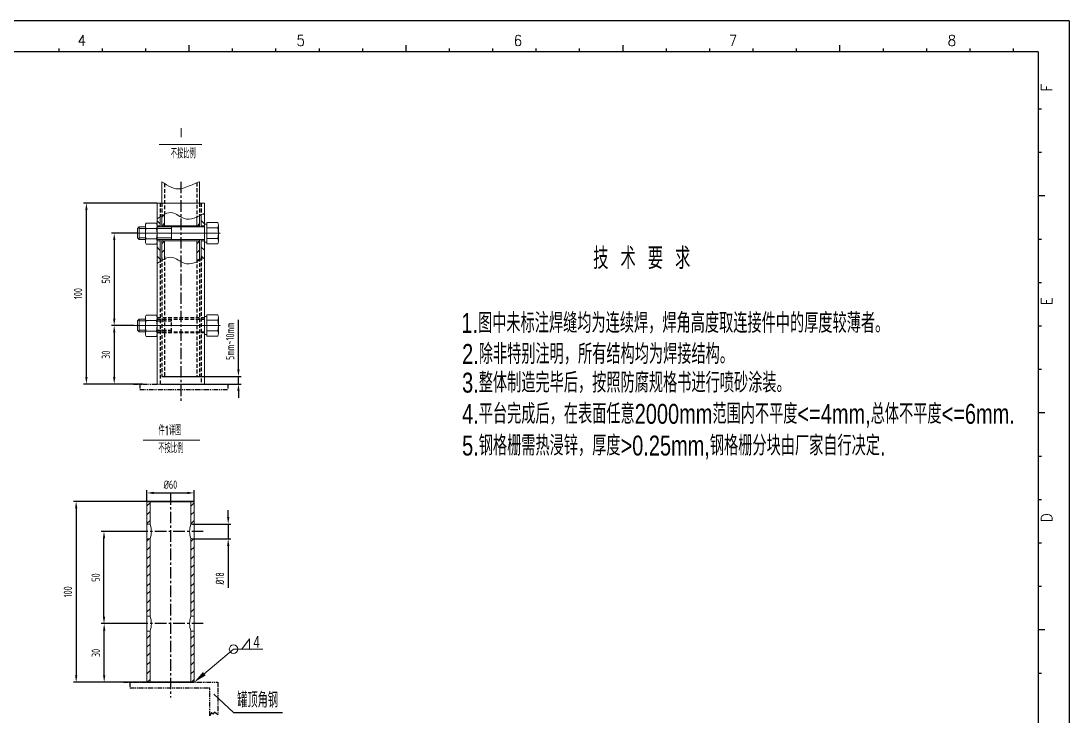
# Model space of a CAD drawing. Header units: millimetres. Extents: x 94645 to 114445, y -44782 to -30782.
# Drawn here: x 103070 to 114445, y -38323 to -30782 of the extents above; entities that cross this region are included whole.
import ezdxf
from ezdxf.enums import TextEntityAlignment as Align

# ---------------------------------------------------------------- set-up
doc = ezdxf.new("R2010")
doc.units = ezdxf.units.MM
for name, pattern in [('CENTER', [2, 1.25, -0.25, 0.25, -0.25]), ('CENTER2', [1.125, 0.75, -0.125, 0.125, -0.125]), ('DASHED', [0.75, 0.5, -0.25]), ('HIDDEN', [0.375, 0.25, -0.125]), ('PHANTOM2', [1.25, 0.625, -0.125, 0.125, -0.125, 0.125, -0.125])]:
    doc.linetypes.add(name, pattern=pattern)
for name, color, linetype in [('2细线层', 4, 'Continuous'), ('3中心线层', 1, 'CENTER'), ('7标注层', 4, 'Continuous'), ('DATA', 4, 'Continuous'), ('HIDDEN0', 6, 'DASHED'), ('图框层', 7, 'Continuous')]:
    doc.layers.add(name, color=color, linetype=linetype)
for name, color, linetype, lineweight in [('ST_GL_CENTERLINE', 1, 'CENTER2', 0), ('ST_GL_TEXT_ENG', 3, 'Continuous', 13), ('ST_MA_EQUI', 7, 'Continuous', 15), ('ST_ST_BRACKET_VISIBLE', 4, 'Continuous', 20), ('ST_ST_STRUCTURE_INVISIBLE', 6, 'HIDDEN', 25)]:
    doc.layers.add(name, color=color, linetype=linetype, lineweight=lineweight)
doc.styles.add('JEREH', font='isocp.shx', dxfattribs={"width": 0.7, "bigfont": 'hztxt.shx'})
doc.styles.add('ROMANC', font='romanc.shx', dxfattribs={"width": 0.75})
doc.styles.add('VCADHZ', font='vcadtxt1.shx', dxfattribs={"width": 0.7, "bigfont": 'vcadhz.shx'})
doc.styles.add('残雪', font='romans.shx', dxfattribs={"width": 0.5, "bigfont": 'hztxt.shx'})
doc.dimstyles.new('副本 JEREH-双', dxfattribs={"dimscale": 30, "dimtxt": 3, "dimasz": 2.5, "dimexe": 1, "dimexo": 0, "dimgap": 1.5, "dimtad": 1, "dimdec": 0, "dimzin": 0, "dimdsep": 46, "dimtxsty": 'JEREH', "dimcen": 2.5, "dimclrd": 130, "dimclre": 130, "dimclrt": 3, "dimadec": 0, "dimazin": 0, "dimtfac": 0.714286, "dimtdec": 0, "dimtmove": 0, "dimatfit": 3, "dimfxl": 1, "dimtzin": 0, "dimlwd": -1, "dimlwe": -1, "dimarcsym": 0})
pattern_1 = [(135, (193590.97, -65572.13), (47.8947, 47.8947), [])]
pattern_2 = [(45, (193590.97, -65572.13), (47.8947, -47.8947), [])]

# ---------------------------------------------------------------- blocks, each defined once
blk = doc.blocks.new('PC_PAPER_BLOCK')
at = {"layer": '2细线层'}
for p, q in [((569, 410), (-25, 410)), ((569, 410), (569, -10)), ((240.14, 400), (240.14, 401.06)), ((254.27, 400), (254.27, 401.06)), ((268.39, 400), (268.39, 401.06)), ((282.52, 400), (282.52, 402.12)), ((296.65, 400), (296.65, 401.06)), ((310.77, 400), (310.77, 401.06)), ((324.9, 400), (324.9, 401.06)), ((339.02, 400), (339.02, 401.06)), ((353.15, 400), (353.15, 402.12)), ((367.28, 400), (367.28, 401.06)), ((381.4, 400), (381.4, 401.06)), ((395.53, 400), (395.53, 401.06)), ((409.66, 400), (409.66, 401.06)), ((423.78, 400), (423.78, 402.12)), ((437.91, 400), (437.91, 401.06)), ((452.03, 400), (452.03, 401.06)), ((466.16, 400), (466.16, 401.06)), ((480.29, 400), (480.29, 401.06)), ((494.41, 400), (494.41, 402.12)), ((508.54, 400), (508.54, 401.06)), ((522.66, 400), (522.66, 401.06)), ((536.79, 400), (536.79, 401.06)), ((550.92, 400), (550.92, 401.06)), ((559, 381.4), (560.06, 381.4)), ((559, 367.28), (560.06, 367.28)), ((559, 353.15), (561.12, 353.15)), ((559, 339.02), (560.06, 339.02)), ((559, 324.9), (560.06, 324.9)), ((559, 310.77), (560.06, 310.77)), ((559, 296.65), (560.06, 296.65)), ((559, 282.52), (561.12, 282.52)), ((559, 268.39), (560.06, 268.39)), ((559, 254.27), (560.06, 254.27)), ((559, 240.14), (560.06, 240.14)), ((559, 226.02), (560.06, 226.02)), ((559, 211.89), (561.12, 211.89)), ((559, 197.76), (560.06, 197.76))]:
    blk.add_line(p, q, dxfattribs=at)
at = {"layer": '图框层'}
for q in [(0, 400), (559, 0)]:
    blk.add_line((559, 400), q, dxfattribs=at)
at = {"layer": '2细线层', "style": 'ROMANC', "width": 0.9}
for s, p in [('4', (246.2, 401.88)), ('5', (317.47, 401.88)), ('6', (388.17, 401.88)), ('7', (458.24, 401.88)), ('8', (529.5, 401.88))]:
    blk.add_text(s, height=3.53, dxfattribs=at).set_placement(p)
for s, p in [('F', (563.49, 387.09)), ('E', (563.49, 317.51)), ('D', (563.49, 246.89))]:
    blk.add_text(s, height=3.53, rotation=90, dxfattribs=at).set_placement(p)
blk = doc.blocks.new('*D4')
at = {"color": 130, "transparency": 16777216}
for p, q in [((104300, -34086), (104052, -34086)), ((104082, -34161), (104082, -34646)), ((104394, -34721), (104052, -34721))]:
    blk.add_line(p, q, dxfattribs=at)
for points in [[(104070, -34161), (104095, -34161), (104082, -34086)], [(104070, -34646), (104095, -34646), (104082, -34721)]]:
    blk.add_solid(points, dxfattribs=at)
at = {"layer": 'Defpoints', "color": 0, "transparency": 16777216}
for p in [(104300, -34086), (104082, -34721), (104394, -34721)]:
    blk.add_point(p, dxfattribs=at)
at = {"color": 3, "transparency": 16777216, "insert": (103992, -34403), "char_height": 90, "attachment_point": 5, "rotation": 90, "style": 'JEREH'}
blk.add_mtext('30', dxfattribs=at)
blk = doc.blocks.new('*D5')
at = {"color": 130, "transparency": 16777216}
for p, q in [((104548, -32758), (103750, -32758)), ((103780, -34646), (103780, -32833)), ((104198, -34721), (103750, -34721))]:
    blk.add_line(p, q, dxfattribs=at)
for points in [[(103768, -32833), (103793, -32833), (103780, -32758)], [(103768, -34646), (103793, -34646), (103780, -34721)]]:
    blk.add_solid(points, dxfattribs=at)
at = {"layer": 'Defpoints', "color": 0, "transparency": 16777216}
for p in [(103780, -32758), (104548, -32758), (104198, -34721)]:
    blk.add_point(p, dxfattribs=at)
at = {"color": 3, "transparency": 16777216, "insert": (103690, -33740), "char_height": 90, "attachment_point": 5, "rotation": 90, "style": 'JEREH'}
blk.add_mtext('100', dxfattribs=at)
blk = doc.blocks.new('*D6')
at = {"color": 130, "transparency": 16777216}
for p, q in [((104437, -35994), (104437, -35873)), ((104512, -35903), (104874, -35903)), ((104949, -35994), (104949, -35873))]:
    blk.add_line(p, q, dxfattribs=at)
for points in [[(104512, -35890), (104512, -35915), (104437, -35903)], [(104874, -35890), (104874, -35915), (104949, -35903)]]:
    blk.add_solid(points, dxfattribs=at)
at = {"layer": 'Defpoints', "color": 0, "transparency": 16777216}
for p in [(104949, -35903), (104437, -35994), (104949, -35994)]:
    blk.add_point(p, dxfattribs=at)
at = {"color": 3, "transparency": 16777216, "insert": (104693, -35813), "char_height": 90, "attachment_point": 5, "style": 'JEREH'}
blk.add_mtext('%%C60', dxfattribs=at)
blk = doc.blocks.new('*D7')
at = {"color": 130, "transparency": 16777216}
for p, q in [((104949, -35994), (103639, -35994)), ((103669, -36069), (103669, -37882)), ((104949, -37957), (103639, -37957))]:
    blk.add_line(p, q, dxfattribs=at)
for points in [[(103657, -36069), (103682, -36069), (103669, -35994)], [(103657, -37882), (103682, -37882), (103669, -37957)]]:
    blk.add_solid(points, dxfattribs=at)
at = {"layer": 'Defpoints', "color": 0, "transparency": 16777216}
for p in [(104949, -35994), (103669, -37957), (104949, -37957)]:
    blk.add_point(p, dxfattribs=at)
at = {"color": 3, "transparency": 16777216, "insert": (103579, -36976), "char_height": 90, "attachment_point": 5, "rotation": 90, "style": 'JEREH'}
blk.add_mtext('100', dxfattribs=at)
blk = doc.blocks.new('*D8')
at = {"color": 130, "transparency": 16777216}
for p, q in [((105319, -36165), (105319, -36090)), ((104932, -36240), (105349, -36240)), ((105319, -36240), (105319, -36402)), ((104949, -36402), (105349, -36402)), ((105319, -36477), (105319, -36932))]:
    blk.add_line(p, q, dxfattribs=at)
for points in [[(105307, -36165), (105332, -36165), (105319, -36240)], [(105307, -36477), (105332, -36477), (105319, -36402)]]:
    blk.add_solid(points, dxfattribs=at)
at = {"layer": 'Defpoints', "color": 0, "transparency": 16777216}
for p in [(104932, -36240), (104949, -36402), (105319, -36402)]:
    blk.add_point(p, dxfattribs=at)
at = {"color": 3, "transparency": 16777216, "insert": (105229, -36831), "char_height": 90, "attachment_point": 5, "rotation": 90, "style": 'JEREH'}
blk.add_mtext('%%C18', dxfattribs=at)
blk = doc.blocks.new('*D9')
at = {"color": 130, "transparency": 16777216}
for p, q in [((104437, -37321), (103943, -37321)), ((103973, -37882), (103973, -37396)), ((104949, -37957), (103943, -37957))]:
    blk.add_line(p, q, dxfattribs=at)
for points in [[(103961, -37396), (103986, -37396), (103973, -37321)], [(103961, -37882), (103986, -37882), (103973, -37957)]]:
    blk.add_solid(points, dxfattribs=at)
at = {"layer": 'Defpoints', "color": 0, "transparency": 16777216}
for p in [(103973, -37321), (104437, -37321), (104949, -37957)]:
    blk.add_point(p, dxfattribs=at)
at = {"color": 3, "transparency": 16777216, "insert": (103883, -37639), "char_height": 90, "attachment_point": 5, "rotation": 90, "style": 'JEREH'}
blk.add_mtext('30', dxfattribs=at)
blk = doc.blocks.new('*D10')
at = {"color": 130, "transparency": 16777216}
for p, q in [((104338, -36321), (103941, -36321)), ((103971, -37246), (103971, -36396)), ((104249, -37321), (103941, -37321))]:
    blk.add_line(p, q, dxfattribs=at)
for points in [[(103959, -36396), (103984, -36396), (103971, -36321)], [(103959, -37246), (103984, -37246), (103971, -37321)]]:
    blk.add_solid(points, dxfattribs=at)
at = {"layer": 'Defpoints', "color": 0, "transparency": 16777216}
for p in [(103971, -36321), (104338, -36321), (104249, -37321)]:
    blk.add_point(p, dxfattribs=at)
at = {"color": 3, "transparency": 16777216, "insert": (103881, -36821), "char_height": 90, "attachment_point": 5, "rotation": 90, "style": 'JEREH'}
blk.add_mtext('50', dxfattribs=at)
blk = doc.blocks.new('*D11')
at = {"color": 130, "transparency": 16777216}
for p, q in [((104336, -33085), (104052, -33085)), ((104082, -33160), (104082, -34011)), ((104300, -34086), (104052, -34086))]:
    blk.add_line(p, q, dxfattribs=at)
for points in [[(104070, -33160), (104095, -33160), (104082, -33085)], [(104070, -34011), (104095, -34011), (104082, -34086)]]:
    blk.add_solid(points, dxfattribs=at)
at = {"layer": 'Defpoints', "color": 0, "transparency": 16777216}
for p in [(104336, -33085), (104082, -34086), (104300, -34086)]:
    blk.add_point(p, dxfattribs=at)
at = {"color": 3, "transparency": 16777216, "insert": (103992, -33585), "char_height": 90, "attachment_point": 5, "rotation": 90, "style": 'JEREH'}
blk.add_mtext('50', dxfattribs=at)
blk = doc.blocks.new('*D22')
at = {"layer": '7标注层', "color": 130, "transparency": 16777216}
for p, q in [((105430, -34563), (105430, -34024)), ((104600, -34638), (105460, -34638)), ((105430, -34721), (105430, -34638)), ((104600, -34721), (105460, -34721)), ((105430, -34796), (105430, -34871))]:
    blk.add_line(p, q, dxfattribs=at)
for points in [[(105418, -34563), (105443, -34563), (105430, -34638)], [(105418, -34796), (105443, -34796), (105430, -34721)]]:
    blk.add_solid(points, dxfattribs=at)
at = {"layer": 'Defpoints', "color": 0, "transparency": 16777216}
for p in [(104600, -34638), (105430, -34638), (104600, -34721)]:
    blk.add_point(p, dxfattribs=at)
at = {"layer": '7标注层', "color": 3, "transparency": 16777216, "insert": (105340, -34256), "char_height": 90, "attachment_point": 5, "rotation": 90, "style": 'JEREH'}
blk.add_mtext('5mm~10mm', dxfattribs=at)

msp = doc.modelspace()

# ---------------------------------------------------------------- hatches: boundary and pattern name
at = {"layer": 'ST_ST_BRACKET_VISIBLE'}
h = msp.add_hatch(dxfattribs=at)
h.set_pattern_fill('ANSI31', color=256, scale=21.333333, style=0)
h.set_pattern_definition(pattern_1)
edge = h.paths.add_edge_path()
edge.add_spline(control_points=[(105026.2, -32886.4), (105037.6, -32880.4), (105048.9, -32874.1), (105060.3, -32867.9)], knot_values=[0, 0, 0, 0, 8.0735509, 8.0735509, 8.0735509, 8.0735509], weights=[1, 1, 1, 1], degree=3, periodic=0)
edge.add_line((105060.3, -32867.9), (105060.3, -33004.4))
edge.add_line((105060.3, -33004.4), (105026.2, -33004.4))
edge.add_line((105026.2, -33004.4), (105026.2, -32886.4))
h = msp.add_hatch(dxfattribs=at)
h.set_pattern_fill('ANSI31', color=256, scale=21.333333, style=0)
h.set_pattern_definition(pattern_1)
edge = h.paths.add_edge_path()
edge.add_spline(control_points=[(104548.3, -32929), (104559.7, -32921.1), (104571.1, -32913.2), (104582.5, -32905.8)], knot_values=[119.8482598, 119.8482598, 119.8482598, 119.8482598, 128.3513882, 128.3513882, 128.3513882, 128.3513882], weights=[1, 1, 1, 1], degree=3, periodic=0)
edge.add_line((104582.5, -32905.8), (104582.5, -33004.4))
edge.add_line((104582.5, -33004.4), (104548.3, -33004.4))
edge.add_line((104548.3, -33004.4), (104548.3, -32929))
h = msp.add_hatch(dxfattribs=at)
h.set_pattern_fill('ANSI31', color=256, scale=21.333333, angle=90, style=0)
h.set_pattern_definition(pattern_2)
edge = h.paths.add_edge_path()
edge.add_spline(control_points=[(104599.5, -32894.9), (104609.5, -32888.8), (104619.5, -32883.2), (104629.4, -32878.3)], knot_values=[108.0998913, 108.0998913, 108.0998913, 108.0998913, 115.5871313, 115.5871313, 115.5871313, 115.5871313], weights=[1, 1, 1, 1], degree=3, periodic=0)
edge.add_line((104629.4, -32878.3), (104629.4, -33004.4))
edge.add_line((104629.4, -33004.4), (104599.5, -33004.4))
edge.add_line((104599.5, -33004.4), (104599.5, -32894.9))
h = msp.add_hatch(dxfattribs=at)
h.set_pattern_fill('ANSI31', color=256, scale=21.333333, angle=90, style=0)
h.set_pattern_definition(pattern_2)
edge = h.paths.add_edge_path()
edge.add_spline(control_points=[(104979.3, -32909.3), (104989.2, -32905), (104999.1, -32900.2), (105009.1, -32895.2)], knot_values=[12.1193417, 12.1193417, 12.1193417, 12.1193417, 19.2280012, 19.2280012, 19.2280012, 19.2280012], weights=[1, 1, 1, 1], degree=3, periodic=0)
edge.add_line((105009.1, -32895.2), (105009.1, -33004.4))
edge.add_line((105009.1, -33004.4), (104979.3, -33004.4))
edge.add_line((104979.3, -33004.4), (104979.3, -32909.3))
h = msp.add_hatch(dxfattribs=at)
h.set_pattern_fill('ANSI31', color=256, scale=21.333333, style=0)
h.set_pattern_definition(pattern_1)
edge = h.paths.add_edge_path()
edge.add_line((104548.3, -33166.5), (104582.5, -33166.5))
edge.add_line((104582.5, -33166.5), (104582.5, -33390))
edge.add_spline(control_points=[(104582.5, -33390), (104571.1, -33397.5), (104559.7, -33405.4), (104548.3, -33413.2)], knot_values=[119.8482598, 119.8482598, 119.8482598, 119.8482598, 128.3513882, 128.3513882, 128.3513882, 128.3513882], weights=[1, 1, 1, 1], degree=3, periodic=0)
edge.add_line((104548.3, -33413.2), (104548.3, -33166.5))
h = msp.add_hatch(dxfattribs=at)
h.set_pattern_fill('ANSI31', color=256, scale=21.333333, angle=90, style=0)
h.set_pattern_definition(pattern_2)
edge = h.paths.add_edge_path()
edge.add_line((104599.5, -33166.5), (104629.4, -33166.5))
edge.add_line((104629.4, -33166.5), (104629.4, -33362.6))
edge.add_spline(control_points=[(104629.4, -33362.6), (104619.5, -33367.4), (104609.5, -33373.1), (104599.5, -33379.2)], knot_values=[108.0998913, 108.0998913, 108.0998913, 108.0998913, 115.5871313, 115.5871313, 115.5871313, 115.5871313], weights=[1, 1, 1, 1], degree=3, periodic=0)
edge.add_line((104599.5, -33379.2), (104599.5, -33166.5))
h = msp.add_hatch(dxfattribs=at)
h.set_pattern_fill('ANSI31', color=256, scale=21.333333, angle=90, style=0)
h.set_pattern_definition(pattern_2)
edge = h.paths.add_edge_path()
edge.add_line((104979.3, -33166.5), (105009.1, -33166.5))
edge.add_line((105009.1, -33166.5), (105009.1, -33379.4))
edge.add_spline(control_points=[(105009.1, -33379.4), (104999.1, -33384.4), (104989.2, -33389.2), (104979.3, -33393.5)], knot_values=[12.1193417, 12.1193417, 12.1193417, 12.1193417, 19.2280012, 19.2280012, 19.2280012, 19.2280012], weights=[1, 1, 1, 1], degree=3, periodic=0)
edge.add_line((104979.3, -33393.5), (104979.3, -33166.5))
h = msp.add_hatch(dxfattribs=at)
h.set_pattern_fill('ANSI31', color=256, scale=21.333333, style=0)
h.set_pattern_definition(pattern_1)
edge = h.paths.add_edge_path()
edge.add_line((105026.2, -33166.5), (105060.3, -33166.5))
edge.add_line((105060.3, -33166.5), (105060.3, -33352.2))
edge.add_spline(control_points=[(105060.3, -33352.2), (105048.9, -33358.4), (105037.6, -33364.6), (105026.2, -33370.6)], knot_values=[0, 0, 0, 0, 8.0735509, 8.0735509, 8.0735509, 8.0735509], weights=[1, 1, 1, 1], degree=3, periodic=0)
edge.add_line((105026.2, -33370.6), (105026.2, -33166.5))

# ---------------------------------------------------------------- linework, layer by layer
for p, q in [((104437.2, -35994.2), (104949.2, -35994.2)), ((104440.5, -37956.9), (104949.2, -37956.9))]:
    msp.add_line(p, q)
at = {"layer": '3中心线层', "ltscale": 100}
for p, q in [((104804.3, -32526.7), (104804.3, -34919.1)), ((104693.2, -35907.2), (104693.2, -38121)), ((105048.4, -36321.3), (104338, -36321.3)), ((105048.4, -37320.9), (104338, -37320.9))]:
    msp.add_line(p, q, dxfattribs=at)
at = {"layer": '7标注层', "color": 4}
for p, q in [((105161.9, -38086.7), (105375.7, -38284.7)), ((105375.7, -38284.7), (105908.9, -38284.7))]:
    msp.add_line(p, q, dxfattribs=at)
at = {"layer": '7标注层'}
for p, q in [((105138.4, -38286.6), (105119.2, -38319.5)), ((105152.9, -38303.2), (105138.4, -38286.6)), ((105168.8, -38281), (105152.9, -38303.2)), ((105206.1, -38309.9), (105168.8, -38281))]:
    msp.add_line(p, q, dxfattribs=at)
at = {"layer": 'HIDDEN0', "color": 6, "ltscale": 80}
for p, q in [((104629.4, -32545.2), (104629.4, -32878.3)), ((104979.3, -32537.8), (104979.3, -32909.3)), ((104582.5, -32758.3), (104582.5, -32905.8)), ((104599.5, -32758.3), (104599.5, -32894.9)), ((105009.1, -32758.3), (105009.1, -32895.2)), ((105026.2, -32758.3), (105026.2, -32886.4)), ((104582.5, -33361.6), (104582.5, -34721)), ((104599.5, -33350.7), (104599.5, -34638.2)), ((104629.4, -33334.1), (104629.4, -34638.2)), ((104979.3, -33365.1), (104979.3, -34638.2)), ((105009.1, -33351), (105009.1, -34638.2)), ((105026.2, -33342.2), (105026.2, -34721)), ((104582.5, -34004.5), (104548.3, -34004.5)), ((105009.1, -34004.5), (104599.5, -34004.5)), ((105060.3, -34004.5), (105026.2, -34004.5)), ((104548.3, -34017.3), (105060.3, -34017.3)), ((104548.3, -34034.3), (104704.2, -34034.3)), ((104704.2, -34153.8), (104704.2, -34017.3)), ((104548.3, -34136.7), (104704.2, -34136.7)), ((104548.3, -34153.8), (105060.3, -34153.8)), ((104582.5, -34166.6), (104548.3, -34166.6)), ((105009.1, -34166.6), (104599.5, -34166.6))]:
    msp.add_line(p, q, dxfattribs=at)
at = {"layer": 'HIDDEN0', "color": 6, "linetype": 'PHANTOM2', "ltscale": 80}
for p, q in [((104293.1, -34721), (105315.6, -34721)), ((104360, -34721), (104360, -34780.7)), ((104360, -34780.7), (105315.6, -34780.7)), ((105315.6, -34721), (105315.6, -34780.7)), ((104183.6, -37956.9), (105206.1, -37956.9)), ((104250.5, -37956.9), (104250.5, -38016.6)), ((105206.1, -37956.9), (105206.1, -38016.6)), ((104250.5, -38016.6), (105119.2, -38016.6)), ((105119.2, -38319.5), (105119.2, -38016.6)), ((105206.1, -38016.6), (105206.1, -38309.9))]:
    msp.add_line(p, q, dxfattribs=at)
at = {"layer": 'ST_GL_CENTERLINE', "ltscale": 8}
for p, q in [((104336.3, -33085.4), (105236.4, -33085.4)), ((104300.4, -34085.5), (105236.4, -34085.5))]:
    msp.add_line(p, q, dxfattribs=at)
at = {"layer": 'ST_GL_TEXT_ENG'}
for p, q in [((104568.2, -32122.2), (105033.8, -32122.2)), ((104396.8, -35331.7), (105012, -35331.7)), ((105550.2, -37486.9), (105466.3, -37597.5)), ((105550.2, -37597.5), (105550.2, -37486.9))]:
    msp.add_line(p, q, dxfattribs=at)
at = {"layer": 'ST_GL_TEXT_ENG', "extrusion": (0, 0, -1)}
msp.add_lwpolyline([(-104986, -37926), (-105377.8, -37597.5), (-105696.4, -37597.5)], dxfattribs=at)
at = {"layer": 'ST_GL_TEXT_ENG'}
msp.add_circle((105377.8, -37597.5), 46.3, dxfattribs=at)
at = {"layer": 'ST_GL_TEXT_ENG', "extrusion": (0, 0, -1)}
msp.add_solid([(-105044.1, -37846), (-104949.2, -37956.9), (-105075, -37882.8)], dxfattribs=at)
at = {"layer": 'ST_MA_EQUI'}
for p, q in [((104599.5, -32526.1), (104599.5, -32758.3)), ((105009.1, -32526.1), (105009.1, -32758.3)), ((104548.3, -32758.3), (105060.3, -32758.3)), ((104548.3, -32758.3), (104548.3, -34721)), ((105060.3, -32758.3), (105060.3, -34721)), ((104582.5, -32905.8), (104582.5, -33017.2)), ((104599.5, -32894.9), (104599.5, -33017.2)), ((104629.4, -32878.3), (104629.4, -33004.4)), ((104979.3, -32909.3), (104979.3, -33004.4)), ((105009.1, -32895.2), (105009.1, -33017.2)), ((105026.2, -32886.4), (105026.2, -33017.2)), ((105085.9, -32987.3), (105060.3, -32987.3)), ((104353.3, -33017.2), (104336.3, -33034.2)), ((104336.3, -33034.2), (104336.3, -33136.6)), ((104353.3, -33017.2), (104353.3, -33153.7)), ((104353.3, -33017.2), (104420.4, -33017.2)), ((104353.3, -33034.2), (104420.4, -33034.2)), ((104420.4, -33003.1), (104420.4, -33031.9)), ((104420.4, -33031.9), (104420.4, -33031.9)), ((104428.9, -33031.9), (104539.8, -33031.9)), ((104582.5, -33004.4), (104548.3, -33004.4)), ((104548.3, -33004.4), (104548.3, -33034.2)), ((104548.3, -33017.2), (105060.3, -33017.2)), ((104548.3, -33034.2), (104704.2, -33034.2)), ((105009.1, -33004.4), (104599.5, -33004.4)), ((104704.2, -33153.7), (104704.2, -33017.2)), ((105060.3, -33004.4), (105026.2, -33004.4)), ((105085.9, -32999), (105085.9, -33027.8)), ((105085.9, -33017.2), (105085.9, -33017.2)), ((105085.9, -33027.8), (105205.4, -33027.8)), ((105085.9, -33027.8), (105085.9, -33027.8)), ((105213.9, -32999), (105213.9, -33027.8)), ((104353.3, -33153.7), (104336.3, -33136.6)), ((104353.3, -33136.6), (104420.4, -33136.6)), ((104353.3, -33153.7), (104420.4, -33153.7)), ((104420.4, -33147.1), (104420.4, -33147.1)), ((104539.8, -33147.1), (104428.9, -33147.1)), ((104548.3, -33136.6), (104704.2, -33136.6)), ((104548.3, -33153.7), (105060.3, -33153.7)), ((104582.5, -33166.5), (104548.3, -33166.5)), ((104582.5, -33390), (104582.5, -33153.7)), ((104599.5, -33379.2), (104599.5, -33153.7)), ((105009.1, -33166.5), (104599.5, -33166.5)), ((104629.4, -33362.6), (104629.4, -33166.5)), ((104979.3, -33393.5), (104979.3, -33166.5)), ((105009.1, -33379.4), (105009.1, -33153.7)), ((105026.2, -33370.6), (105026.2, -33153.7)), ((105060.3, -33166.5), (105026.2, -33166.5)), ((105085.9, -33183.6), (105060.3, -33183.6)), ((105086, -33143), (105085.9, -33143)), ((105205.4, -33143), (105085.9, -33143)), ((104420.4, -34003.2), (104420.4, -34032)), ((104548.4, -34003.2), (104548.4, -34032)), ((105085.9, -33987.4), (105060.3, -33987.4)), ((105085.9, -33999.1), (105085.9, -34027.9)), ((105213.9, -33999.1), (105213.9, -34027.9)), ((104353.3, -34017.3), (104336.3, -34034.3)), ((104336.3, -34034.3), (104336.3, -34136.7)), ((104353.3, -34017.3), (104353.3, -34153.8)), ((104353.3, -34017.3), (104420.4, -34017.3)), ((104353.3, -34034.3), (104420.4, -34034.3)), ((104420.4, -34032), (104420.4, -34032)), ((104428.9, -34032), (104539.8, -34032)), ((105085.9, -34017.3), (105085.9, -34017.3)), ((105085.9, -34027.9), (105205.4, -34027.9)), ((105085.9, -34027.9), (105085.9, -34027.9)), ((104353.3, -34153.8), (104336.3, -34136.7)), ((104353.3, -34136.7), (104420.4, -34136.7)), ((104353.3, -34153.8), (104420.4, -34153.8)), ((104420.4, -34147.2), (104420.4, -34147.2)), ((104539.8, -34147.2), (104428.9, -34147.2)), ((105085.9, -34183.7), (105060.3, -34183.7)), ((105086, -34143.1), (105085.9, -34143.1)), ((105205.4, -34143.1), (105085.9, -34143.1)), ((104437.2, -35994.2), (104437.2, -37956.9)), ((104471.4, -35994.2), (104471.4, -36240.3)), ((104915.1, -35994.2), (104915.1, -36240.3)), ((104949.2, -35994.2), (104949.2, -37956.9)), ((104437.2, -36240.3), (104471.4, -36240.3)), ((104915.1, -36240.3), (104949.2, -36240.3)), ((104437.2, -36402.4), (104471.4, -36402.4)), ((104471.4, -36402.4), (104471.4, -36785.4)), ((104915.1, -36402.4), (104915.1, -36785.4)), ((104915.1, -36402.4), (104949.2, -36402.4)), ((104471.4, -36785.4), (104471.4, -37239.8)), ((104915.1, -36785.4), (104915.1, -37239.8)), ((104437.2, -37239.8), (104471.4, -37239.8)), ((104915.1, -37239.8), (104949.2, -37239.8)), ((104437.2, -37402), (104471.4, -37402)), ((104471.4, -37402), (104471.4, -37956.9)), ((104915.1, -37402), (104915.1, -37956.9)), ((104915.1, -37402), (104949.2, -37402)), ((104437.2, -37956.9), (104949.2, -37956.9))]:
    msp.add_line(p, q, dxfattribs=at)
for points in [[(104428.9, -32974.3), (104539.8, -32974.3)], [(105085.9, -32970.2), (105205.4, -32970.2)], [(105085.9, -32970.2), (105086, -33200.6)], [(104420.4, -33003.1), (104420.5, -33175.9)], [(104548.3, -33004.4), (104548.3, -33175.9)], [(105213.9, -32999), (105213.8, -33171.8)], [(104539.8, -33204.7), (104428.9, -33204.7)], [(105205.4, -33200.6), (105086, -33200.6)], [(104420.4, -34003.2), (104420.5, -34176)], [(104428.9, -33974.4), (104539.8, -33974.4)], [(104548.4, -34003.2), (104548.3, -34176)], [(105085.9, -33970.3), (105205.4, -33970.3)], [(105085.9, -33970.3), (105086, -34200.7)], [(105213.9, -33999.1), (105213.8, -34171.9)], [(104539.8, -34204.8), (104428.9, -34204.8)], [(105205.4, -34200.7), (105086, -34200.7)]]:
    msp.add_lwpolyline(points, dxfattribs=at)
for centre, radius, start, end in [((104473.2, -33003.1), 52.9, 146.99128, 213.00872), ((104495.2, -33003.1), 53.1, 327.14154, 32.85846), ((105161, -32999), 52.9, 326.99128, 33.00872), ((104619, -33089.5), 198.7, 163.14606, 196.85394), ((104349.7, -33089.5), 198.7, 343.14606, 16.85394), ((105015.2, -33085.4), 198.7, 343.14606, 16.85394), ((104473.8, -33175.9), 53.3, 147.30667, 212.69333), ((104495, -33175.9), 53.3, 327.30667, 32.69333), ((105160.5, -33171.8), 53.3, 327.30667, 32.69333), ((104473.2, -34003.2), 52.9, 146.99128, 213.00872), ((104495.5, -34003.2), 52.9, 326.99128, 33.00872), ((105161, -33999.1), 52.9, 326.99128, 33.00872), ((104619, -34089.6), 198.7, 163.14606, 196.85394), ((104349.7, -34089.6), 198.7, 343.14606, 16.85394), ((105015.2, -34085.5), 198.7, 343.14606, 16.85394), ((104473.8, -34176), 53.3, 147.30667, 212.69333), ((104495, -34176), 53.3, 327.30667, 32.69333), ((105160.5, -34171.9), 53.3, 327.30667, 32.69333), ((104249.5, -36321.3), 236.2, 339.92847, 20.07153), ((105137, -36321.3), 236.2, 159.92847, 200.07153), ((104249.5, -37320.9), 236.2, 339.92847, 20.07153), ((105137, -37320.9), 236.2, 159.92847, 200.07153)]:
    msp.add_arc(centre, radius, start, end, dxfattribs=at)
for points in [[(105009.1, -32526.1), (104877.1, -32579.1), (104804.3, -32603.3), (104599.5, -32526.1)], [(105060.3, -32867.9), (104842.1, -32926.2), (104714.2, -32862.3), (104548.3, -32929)], [(105060.3, -33352.2), (104842.1, -33410.4), (104714.2, -33346.5), (104548.3, -33413.2)]]:
    msp.add_spline(points, degree=3, dxfattribs=at)
at = {"layer": 'ST_ST_BRACKET_VISIBLE'}
for p, q in [((104437.2, -36044.4), (104471.4, -36010.2)), ((104915.1, -36045.5), (104949.2, -36011.3)), ((104437.2, -36140.2), (104471.4, -36106)), ((104915.1, -36141.2), (104949.2, -36107.1)), ((104437.2, -36236), (104471.4, -36201.8)), ((104915.1, -36237), (104949.2, -36202.9)), ((104437.2, -36427.5), (104462.4, -36402.4)), ((104437.2, -36523.3), (104471.4, -36489.2)), ((104915.1, -36428.6), (104941.3, -36402.4)), ((104915.1, -36524.4), (104949.2, -36490.3)), ((104437.2, -36619.1), (104471.4, -36585)), ((104915.1, -36620.2), (104949.2, -36586.1)), ((104437.2, -36714.9), (104471.4, -36680.8)), ((104915.1, -36716), (104949.2, -36681.8)), ((104437.2, -36810.7), (104471.4, -36776.6)), ((104915.1, -36811.8), (104949.2, -36777.6)), ((104437.2, -36914.8), (104471.4, -36880.7)), ((104437.2, -37002.3), (104471.4, -36968.1)), ((104915.1, -36915.4), (104949.2, -36881.2)), ((104437.2, -37098.1), (104471.4, -37063.9)), ((104915.1, -37003.4), (104949.2, -36969.2)), ((104915.1, -37099.1), (104949.2, -37065)), ((104437.2, -37193.8), (104471.4, -37159.7)), ((104915.1, -37194.9), (104949.2, -37160.8)), ((104437.2, -37481.2), (104471.4, -37447.1)), ((104915.1, -37482.3), (104949.2, -37448.2)), ((104437.2, -37577), (104471.4, -37542.9)), ((104437.2, -37672.8), (104471.4, -37638.7)), ((104915.1, -37578.1), (104949.2, -37544)), ((104915.1, -37673.9), (104949.2, -37639.7)), ((104437.2, -37768.6), (104471.4, -37734.5)), ((104915.1, -37769.7), (104949.2, -37735.5)), ((104437.2, -37864.4), (104471.4, -37830.2)), ((104915.1, -37865.5), (104949.2, -37831.3)), ((104440.5, -37956.9), (104471.4, -37926)), ((104919.5, -37956.9), (104949.2, -37927.1))]:
    msp.add_line(p, q, dxfattribs=at)
at = {"layer": 'ST_ST_STRUCTURE_INVISIBLE', "linetype": 'DASHED'}
msp.add_line((105060.3, -34166.6), (105026.2, -34166.6), dxfattribs=at)

# ---------------------------------------------------------------- block references
at = {"layer": '图框层', "xscale": 33.33333333333334, "yscale": 33.33333333333334, "zscale": 33.33333333333334}
msp.add_blockref('PC_PAPER_BLOCK', (95478.4, -44448.6), dxfattribs=at)

# ---------------------------------------------------------------- texts
at = {"layer": '7标注层', "style": 'VCADHZ', "width": 0.75}
msp.add_text('技  术  要  求', height=233.28, dxfattribs=at).set_placement((109807.6, -33345.8), align=Align.MIDDLE)
at = {"layer": '7标注层', "style": 'VCADHZ'}
for s, height, width, p in [('1.图中未标注焊缝均为连续焊，焊角高度取连接件中的厚度较薄者。', 216, 0.75, (107849.9, -34166.7)), ('2.除非特别注明，所有结构均为焊接结构。', 216, 0.75, (107857.8, -34503.1)), ('3.整体制造完毕后，按照防腐规格书进行喷砂涂装。', 216, 0.75, (107857.8, -34814.1)), ('4.平台完成后，在表面任意2000mm范围内不平度<=4mm,总体不平度<=6mm.', 216, 0.75, (107857.8, -35152.7)), ('5.钢格栅需热浸锌，厚度>0.25mm,钢格栅分块由厂家自行决定.', 216, 0.75, (107857.8, -35496.8)), ('罐顶角钢', 166.67, 0.7, (105416.9, -38231.9))]:
    msp.add_text(s, height=height, dxfattribs=dict(at, width=width)).set_placement(p)
at = {"layer": 'DATA', "char_height": 100, "width": 2615.973, "attachment_point": 1, "style": '残雪'}
for s, insert in [('I', (104800.9, -31944)), ('不按比例', (104696, -32172.7)), (' 件1详图', (104526.8, -35176.3)), ('不按比例', (104561.6, -35369.4))]:
    msp.add_mtext(s, dxfattribs=dict(at, insert=insert))
at = {"layer": 'ST_GL_TEXT_ENG', "insert": (105627.2, -37518.5), "char_height": 128, "attachment_point": 5, "style": 'VCADHZ'}
msp.add_mtext('4', dxfattribs=at)

# ---------------------------------------------------------------- dimensions: what is measured, and where the dimension line sits
for base, p1, p2, text, picture, middle in [((103780.4, -32758.3), (104198.4, -34721), (104548.3, -32758.3), '100', '*D5', (103690.4, -33739.6)), ((104082.2, -34085.5), (104336.3, -33085.4), (104300.4, -34085.5), '50', '*D11', (103992.2, -33585.5)), ((104082.2, -34721), (104300.4, -34085.5), (104394.1, -34721), '30', '*D4', (103992.2, -34403.3)), ((103669.3, -37956.9), (104949.2, -35994.2), (104949.2, -37956.9), '100', '*D7', (103579.3, -36975.5)), ((103971.1, -36321.3), (104249.5, -37320.9), (104338, -36321.3), '50', '*D10', (103881.1, -36821.1)), ((103973.3, -37320.9), (104949.2, -37956.9), (104437.2, -37320.9), '30', '*D9', (103883.3, -37638.9))]:
    dim = msp.add_linear_dim(base=base, p1=p1, p2=p2, angle=90, text=text, dimstyle='副本 JEREH-双')
    dim.commit()
    dim.dimension.update_dxf_attribs({"geometry": picture, "text_midpoint": middle})
dim = msp.add_linear_dim(base=(104949.2, -35902.7), p1=(104437.2, -35994.2), p2=(104949.2, -35994.2), text='%%C60', dimstyle='副本 JEREH-双')
dim.commit()
dim.dimension.update_dxf_attribs({"geometry": '*D6', "text_midpoint": (104693.2, -35902.7), "dimtype": 160})
dim = msp.add_linear_dim(base=(105319, -36402.4), p1=(104932.2, -36240.3), p2=(104949.2, -36402.4), angle=90, text='%%C18', dimstyle='副本 JEREH-双')
dim.commit()
dim.dimension.update_dxf_attribs({"geometry": '*D8', "text_midpoint": (105319, -36830.5), "dimtype": 160})
at = {"layer": '7标注层'}
dim = msp.add_linear_dim(base=(105430.4, -34638.2), p1=(104599.5, -34721), p2=(104599.5, -34638.2), angle=90, text='5mm~10mm', dimstyle='副本 JEREH-双', override={"dimfxl": 4.8, "dimarcsym": 1}, dxfattribs=at)
dim.commit()
dim.dimension.update_dxf_attribs({"geometry": '*D22', "text_midpoint": (105340.4, -34256.2)})

doc.saveas('drawing.dxf')
